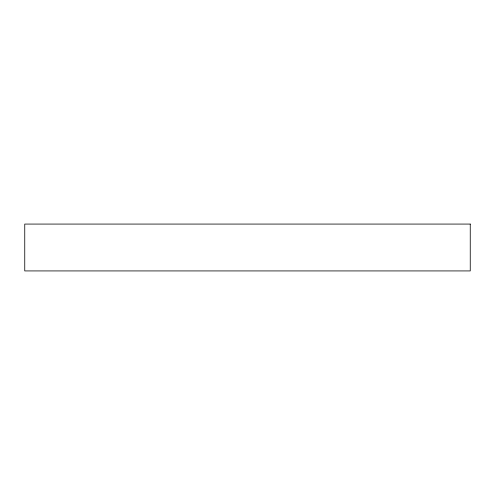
<?xml version="1.0" encoding="UTF-8"?>
<svg xmlns="http://www.w3.org/2000/svg" width="495" height="495" viewBox="0 0 495 495"><rect width="100%" height="100%" fill="white"/><g stroke="black" fill="none" stroke-linecap="round" stroke-linejoin="round"><path stroke-width="0.74" d="M470.25 224.074L24.75 224.074L24.75 270.926L470.25 270.926L470.25 224.074"/></g></svg>
